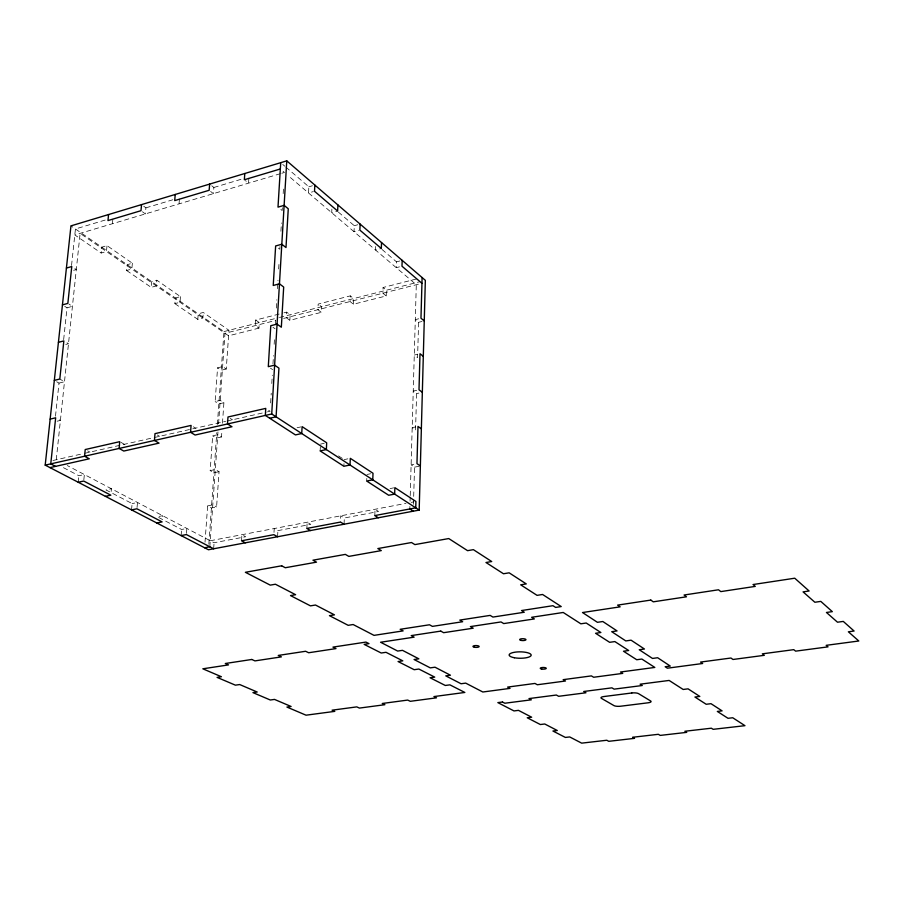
<?xml version="1.0" encoding="UTF-8"?>
<svg xmlns="http://www.w3.org/2000/svg" width="904" height="904" viewBox="0 0 904 904"><rect width="100%" height="100%" fill="white"/><g stroke="black" fill="none" stroke-linecap="round" stroke-linejoin="round"><path stroke-width="0.68" stroke-dasharray="4.52 3.39" d="M413.478 504.319L414.529 467.165L411.105 464.825L415.795 463.876M416.699 390.291L413.23 391.07L416.586 393.602L415.569 430.089L412.179 427.648L415.671 426.914M418.699 318.784L415.298 319.62L418.586 322.321L417.591 357.679L414.269 355.057L417.704 354.255M409.84 508.963L409.907 506.421M410.066 501.2L410.179 497.008M410.224 495.607L416.303 284.726L288.625 176.043M381.985 249.425L396.483 261.844L396.291 267.686L399.704 266.793M374.798 515.585L375.036 509.28L378.55 511.494L344.334 517.992L340.751 515.834L340.48 522.071M416.462 278.963L383.07 287.495L382.867 293.212L386.2 295.947L353.464 304.219L350.074 301.541L350.311 295.868L318.185 304.083L317.903 309.71L321.349 312.343L321.632 306.727L318.185 304.083M386.2 295.947L386.392 290.24L383.07 287.495M366.708 481.041L366.809 478.419M375.68 246.476L375.544 250.035L381.318 248.487M344.062 524.23L344.334 517.992M353.464 304.219L353.701 298.557L350.311 295.868M343.882 466.261L343.995 463.594M338.378 212.078L354.289 225.706L354.029 231.718L358.707 230.441M320.14 450.904L320.344 446.836M331.892 209.061L331.712 212.722L337.621 211.05M306.84 528.433L307.145 522.241L310.795 524.365L277.923 530.614L274.217 528.535L273.867 534.671M285.856 167.093L308.863 186.8L308.524 192.981L313.315 191.591M283.969 312.818L286.658 312.14L286.342 317.722L289.845 320.31L321.349 312.343M277.573 536.739L277.923 530.614M289.845 320.31L290.161 314.728L286.658 312.14M270.635 402.935L271.223 393.229M271.799 383.522L272.296 375.194M272.963 364.018L273.471 355.566M274.149 344.288L274.567 337.248M275.325 324.649L275.743 317.733M276.319 308.049L276.816 299.744M277.483 288.67L277.98 280.229M278.658 268.963L279.076 261.923M280.003 246.487L279.833 249.255L277.743 247.606M280.918 231.277L281.415 222.983M282.33 207.717L282.161 210.53L280.082 208.824M283.167 193.614L283.596 186.574M241.537 540.784L241.922 534.705L245.696 536.75L214.078 542.75L67.258 465.537M255.73 320.039L255.369 325.587L258.94 328.129L259.29 322.592L255.73 320.039L282.624 313.168M248.871 178.19L248.532 183.173L245.402 180.608M208.847 544.185L216.779 432.62M217.367 424.417L223.977 331.576L70.953 225.876M209.83 546.784L217.977 431.954M218.565 423.716L224.972 333.305L275.573 320.457M213.66 548.773L214.078 542.75M205.016 542.185L207.626 505.901L211.423 507.991L216.587 506.952L219.062 471.696L215.31 469.515L210.169 470.6L212.666 435.83L217.785 434.688L221.503 436.96L221.977 430.112M222.463 423.264L223.898 402.732L220.214 400.393L215.141 401.579L217.57 367.826L222.61 366.606L226.26 369.024L228.972 330.31L203.287 312.479L198.236 313.801L197.806 319.372L202.869 318.05L203.287 312.479M186.484 533.337L186.857 528.433L181.591 529.473L157.296 516.76L162.618 515.687L162.313 519.416M211.751 185.783L213.875 187.467L213.4 193.637L210.225 191.128M181.116 535.586L181.591 529.473M180.461 296.625L179.998 302.275L174.89 303.642L175.353 297.992L180.461 296.625L156.833 280.217L151.68 281.641L151.171 287.359L156.335 285.946L156.833 280.217M179.433 198.982L179.026 203.886L176.868 202.236M131.555 509.89L132.108 503.584L105.983 489.923L111.418 488.759L111.056 492.612M137.046 507.528L137.487 502.477L132.108 503.584M143.736 206.225L145.917 207.841L145.363 213.909L142.086 211.502M132.368 263.222L131.837 269.03L126.616 270.499L127.17 264.702L132.368 263.222L107.022 245.628L101.768 247.154L101.18 253.041L106.446 251.515L107.022 245.628M112.401 223.729L112.876 218.915M83.846 479.741L84.366 474.532L78.874 475.741L61.732 466.769M78.219 482.25L78.874 475.741M55.483 416.224L59.009 383.115L56.669 381.759M63.653 339.621L67.032 307.801L64.738 306.354M71.54 265.516L75.439 228.972L106.276 219.728M56.263 459.752L80.117 233.356L228.588 335.802L258.94 328.129M145.917 207.841L172.811 199.773M213.875 187.467L243.56 178.563M280.443 173.658L74.806 234.938L101.18 253.041M281.777 173.263L284.432 172.472L282.387 170.732M308.863 186.8L312.445 185.749M73.631 270.307L76.309 269.539L72.908 267.279M354.289 225.706L357.792 224.746M67.032 307.801L72.433 306.32L68.998 304.139M65.777 344.435L68.489 343.723L65.009 341.599M396.483 261.844L399.896 260.951M223.977 331.576L278.082 317.812M279.426 317.462L419.727 281.754M283.653 318.411L419.682 283.867M59.009 383.115L64.478 381.748L59.8 379.025M226.26 369.024L221.22 370.244L217.57 367.826M418.586 322.321L421.987 321.496M57.099 421.207L60.398 420.416L58.037 419.106M223.898 402.732L218.824 403.918L215.141 401.579M52.929 460.509L83.213 453.638M84.569 453.333L152.844 437.852M154.188 437.547L225.627 421.343M226.994 421.038L266.104 412.167M267.448 411.862L270.138 411.252L267.946 409.817M221.503 436.96L216.395 438.09L212.666 435.83M416.586 393.602L418.891 393.082M297.077 427.739L300.84 426.914M320.468 444.124L324.197 443.322M219.062 471.696L213.92 472.781L210.169 470.6M344.164 459.594L347.848 458.836M207.626 505.901L212.802 504.861L216.587 506.952M366.956 474.476L370.583 473.752M414.529 467.165L419.196 466.227M390.087 488.567L393.669 487.866M210.259 540.75L405.986 503.37M411.196 502.375L413.557 501.923M87.586 450.825L89.959 452.113M120.899 442.327L124.402 444.305M157.307 434.971L159.612 436.316M193.354 426.778L195.626 428.146M230.226 418.394L232.452 419.795M338.525 455.91L343.045 458.859M270.465 368.165L272.624 369.646M126.616 270.499L151.171 287.359M174.89 303.642L197.806 319.372M272.929 327.248L275.076 328.796M282.76 164.438L284.816 166.2"/><path stroke-width="1.36" d="M422.1 277.528L420.97 318.231L424.258 320.943M419.185 510.082L425.343 280.33L286.771 160.855L70.953 225.876L45.2 465.131L208.451 549.756L419.185 510.082L271.72 413.976L45.2 465.131M402.178 260.352L401.986 266.205L421.931 283.291M381.533 242.554L381.318 248.487L359.871 230.113L360.131 224.102M337.915 204.948L337.621 211.05L314.513 191.252L314.841 185.06M271.72 413.976L286.771 160.855M280.715 162.686L278.003 207.129L284.127 205.366L288.263 208.779L285.992 247.56L281.811 244.249L275.641 245.956L273.234 285.472L279.46 283.822L283.686 287.043L281.336 327.225L277.065 324.118L270.782 325.711L268.296 366.674L274.624 365.148L278.94 368.143L276.093 416.823L269.72 418.258M244.792 173.511L244.351 179.749L280.33 168.98M209.638 184.1L209.163 190.281L174.709 200.598L175.229 194.462M141.555 204.609L140.99 210.688L107.971 220.576L108.57 214.542M66.41 268.07L71.778 266.533L67.845 303.405L62.444 304.897M58.421 342.333L63.856 340.898L59.8 379.025L54.319 380.403M50.149 419.117L55.664 417.795L50.76 463.876L55.562 466.374M50.014 467.617L89.304 458.791L84.558 456.237L85.225 449.537L119.723 441.672L119.102 448.44L123.78 451.051L159.047 443.129L154.426 440.463L155.002 433.637L191.083 425.411L190.552 432.304L195.094 435.027L231.978 426.733L227.514 423.953L227.989 416.993L265.753 408.393L265.324 415.411L295.438 434.914L301.733 433.536L302.106 426.631L326.683 442.802L326.355 449.582L320.14 450.904L343.882 466.261L350.017 465.006L350.3 458.328L373.013 473.255L372.764 479.832L366.708 481.041L388.675 495.256L394.664 494.104L394.867 487.629L415.919 501.471L415.75 507.845L374.798 515.585L378.324 517.777M78.219 482.25L83.722 481.052L110.819 495.177L105.384 496.33M131.555 509.89L136.933 508.782L162.11 521.902L156.776 522.975M181.116 535.586L186.393 534.558L213.66 548.773M204.609 547.767L209.83 546.784M245.312 542.818L241.537 540.784L273.867 534.671L277.573 536.739M310.49 530.546L306.84 528.433L340.48 522.071L344.062 524.23M409.84 508.963L413.286 511.189M420.371 466.001L416.97 463.639L417.987 426.417L421.366 428.858M422.349 392.313L419.004 389.782L419.998 353.724L423.309 356.346M281.675 565.802L245.379 572.3L270.251 585.125L275.404 584.233L295.619 594.708L290.512 595.578L310.445 605.861L315.496 605.025L334.457 614.856L329.452 615.658L348.164 625.319L353.125 624.528L374.019 635.365L403.139 630.89L400.178 629.297L429.49 624.777L432.394 626.382L462.645 621.726L459.797 620.087L490.137 615.398L492.94 617.07L524.263 612.245L521.529 610.55L552.966 605.691L555.644 607.42L561.226 606.561L542.581 594.482L537.055 595.352L520.681 584.82L526.275 583.916L509.144 572.82L503.483 573.757L485.979 562.503L491.708 561.531L473.38 549.655L467.583 550.672L448.757 538.558L414.891 544.603L411.523 542.524L377.849 548.558L381.285 550.604L348.842 556.389L345.351 554.389L312.953 560.197L316.502 562.164L285.28 567.735L281.675 565.802M251.787 659.468L225.322 663.502L228.52 664.903L202.824 668.802L221.401 676.734L217.073 677.379L235.402 685.164L239.696 684.543L257.199 692.023L252.95 692.622L270.296 700.001L274.511 699.413L291.099 706.487L286.918 707.064L306.038 715.188L334.785 711.369L332.084 710.182L356.775 706.883L359.442 708.081L384.878 704.702L382.256 703.481L407.693 700.08L410.28 701.312L436.496 697.831L433.943 696.577L464.837 692.453L449.898 684.848L445.299 685.469L430.078 677.763L434.722 677.119L418.857 669.039L414.179 669.706L398.076 661.547L402.8 660.858L386.008 652.304L381.228 653.016L364.154 644.371L368.979 643.637L365.928 642.089L332.954 647.106L335.994 648.597L308.682 652.744L305.597 651.275L278.262 655.434L281.381 656.88L254.951 660.892L251.787 659.468M440.79 631.105L411.218 635.602L414.111 637.162L380.573 642.247L397.67 651.061L402.495 650.349L418.857 658.835L414.077 659.524L430.27 667.875L435.005 667.208L450.441 675.209L445.762 675.864L461.063 683.752L465.696 683.119L482.826 692.001L510.037 688.385L507.607 687.085L534.953 683.435L537.326 684.746L565.497 681.006L563.169 679.661L591.385 675.898L593.657 677.254L622.732 673.39L620.506 672.011L654.812 667.434L641.851 659.05L636.732 659.739L623.489 651.23L628.664 650.507L614.867 641.58L609.635 642.315L595.578 633.286L600.866 632.517L586.199 623.014L580.854 623.816L563.215 612.471L531.654 617.285L534.332 618.935L503.743 623.579L501.008 621.941L470.396 626.596L473.187 628.201L443.638 632.687L440.79 631.105M650.823 600.075L617.624 605.115L620.133 606.844L582.515 612.539L597.431 622.314L602.821 621.523L617.048 630.913L611.726 631.693L625.805 640.925L631.071 640.179L644.45 649.015L639.241 649.739L652.507 658.44L657.649 657.739L670.271 666.067L665.174 666.745L667.367 668.192L702.645 663.502L700.577 662.067L730.952 658.022L732.974 659.479L764.298 655.321L762.343 653.841L793.746 649.66L795.633 651.151L828.019 646.857L826.188 645.332L858.8 640.992L848.381 631.806L854.088 631.026L843.285 621.41L837.499 622.212L826.448 612.471L832.313 611.646L820.809 601.397L814.866 602.256L803.08 591.883L809.103 590.99L794.74 578.21L753.043 584.538L755.258 586.391L720.816 591.6L718.522 589.781L684.091 595.013L686.464 596.798L653.264 601.827L650.823 600.075M502.466 702.012L497.844 702.611L513.992 710.928L518.455 710.363L531.665 717.211L527.235 717.765L540.355 724.533L544.739 723.991L557.282 730.5L552.932 731.02L565.395 737.438L569.701 736.941L581.667 743.144L606.799 740.252L608.776 741.314L634.529 738.353L632.585 737.28L658.327 734.308L660.225 735.404L686.712 732.364L684.859 731.257L711.346 728.206L713.154 729.325L744.952 725.675L732.726 717.753L728.014 718.307L717.335 711.437L722.093 710.872L711.007 703.685L706.193 704.272L694.927 697.029L699.798 696.43L688.08 688.848L683.164 689.469L669.129 680.441L640.134 684.192L642.269 685.514L614.121 689.142L611.929 687.842L583.713 691.492L585.95 692.78L558.649 696.295L556.367 695.029L528.998 698.577L531.326 699.82L504.839 703.233L502.466 702.012M631.783 692.984L603.895 696.543A5.062 1.356 -0.2 0 0 601.409 698.351L613.952 705.595A5.006 1.322 -0.3 0 0 620.562 706.227L648.078 702.803A5.051 1.345 -0.6 0 0 650.71 701.018L638.54 693.639A5.108 1.379 -0.5 0 0 631.783 692.984M514.342 657.739A11.04 3.209 0.4 0 0 531.19 655.231A11.04 3.209 0.4 0 0 514.952 652.191A11.04 3.209 0.4 0 0 514.342 657.739M541.665 669.039A2.994 0.847 0.2 0 0 546.253 668.372A2.994 0.847 0.2 0 0 541.869 667.559A2.994 0.847 0.2 0 0 541.665 669.039M474.351 647.219A3.107 0.915 0.9 0 0 479.154 646.563A3.107 0.915 0.9 0 0 474.634 645.637A3.107 0.915 0.9 0 0 474.351 647.219M521.088 640.416A3.153 0.938 0.4 0 0 525.958 639.704A3.153 0.938 0.4 0 0 521.382 638.789A3.153 0.938 0.4 0 0 521.088 640.416"/></g></svg>
